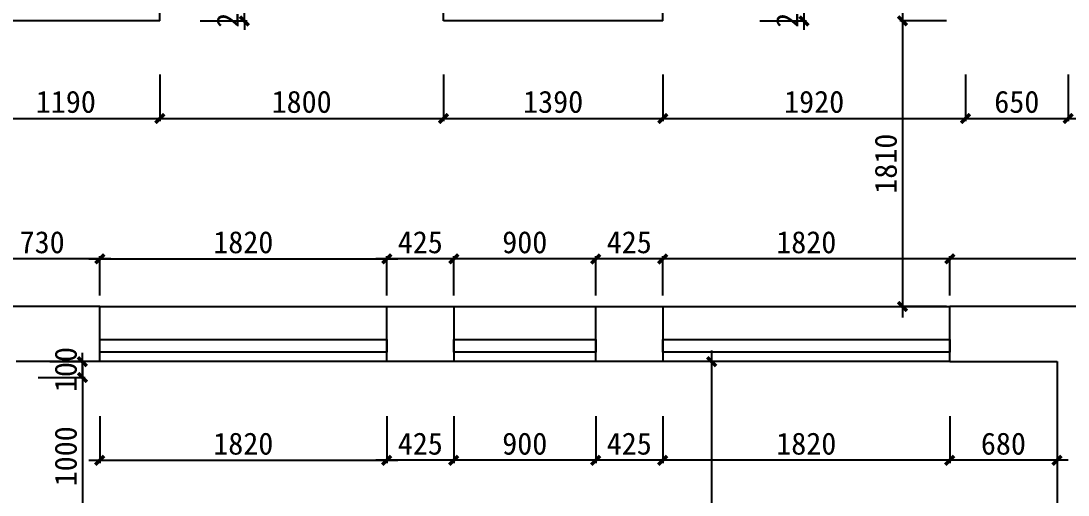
# Model space of a CAD drawing. Header units: millimetres. Extents: x 561810 to 956823, y -438984 to -391712.
# Drawn here: x 627831 to 634470, y -405748 to -402743 of the extents above; entities that cross this region are included whole.
import ezdxf

# ---------------------------------------------------------------- set-up
doc = ezdxf.new("R2010")
doc.units = ezdxf.units.MM
doc.header["$LTSCALE"] = 10
doc.header["$MEASUREMENT"] = 0
doc.layers.get('0').update_dxf_attribs({"linetype": 'CONTINUOUS'})
doc.layers.get('DEFPOINTS').update_dxf_attribs({"color": 1, "linetype": 'CONTINUOUS'})
doc.layers.add('WALL', color=7, linetype='CONTINUOUS')
doc.layers.add('WINDOW', color=4, linetype='CONTINUOUS')
doc.styles.add('施洛华标注样式', font='')
doc.styles.get('施洛华标注样式').set_extended_font_data('SimSun')
doc.dimstyles.new('外标尺寸', dxfattribs={"dimscale": 70, "dimtxt": 3, "dimasz": 0.8, "dimexe": 0.25, "dimexo": 1, "dimgap": 0.5, "dimtad": 1, "dimdec": 0, "dimtxsty": '施洛华标注样式', "dimblk": 'ARCHTICK', "dimcen": 1.5, "dimdle": 1, "dimclrd": 250, "dimclre": 250, "dimclrt": 62, "dimadec": 0, "dimazin": 0, "dimtfac": 1, "dimtdec": 0, "dimtix": 1, "dimtmove": 1, "dimatfit": 3, "dimldrblk": 'ARCHTICK', "dimfxl": 0, "dimarcsym": 0})

# ---------------------------------------------------------------- blocks, each defined once
blk = doc.blocks.new('_ARCHTICK')
at = {"color": 0, "linetype": 'ByBlock', "const_width": 0.4}
blk.add_lwpolyline([(-0.5, -0.5), (0.5, 0.5)], dxfattribs=at)
blk = doc.blocks.new('*D523')
at = {"color": 250, "lineweight": -2}
for p, q in [((633420.6, -402022.8), (633420.6, -402812.8)), ((633700.6, -402092.8), (633403.1, -402092.8)), ((633700.6, -402742.8), (633403.1, -402742.8))]:
    blk.add_line(p, q, dxfattribs=at)
at = {"layer": 'DEFPOINTS', "color": 0}
for p in [(633820.6, -402092.8), (633420.6, -402742.8), (633820.6, -402742.8)]:
    blk.add_point(p, dxfattribs=at)
at = {"color": 250, "lineweight": -2, "xscale": 56, "yscale": 56, "zscale": 56}
for p, rotation in [((633420.6, -402092.8), 90), ((633420.6, -402742.8), 270)]:
    blk.add_blockref('_ARCHTICK', p, dxfattribs=dict(at, rotation=rotation))
at = {"color": 62, "insert": (633315.6, -402417.8), "char_height": 140, "attachment_point": 5, "rotation": 90, "style": '施洛华标注样式'}
blk.add_mtext('650', dxfattribs=at)
blk = doc.blocks.new('*D524')
at = {"color": 250, "lineweight": -2}
for p, q in [((633420.6, -402672.8), (633420.6, -404622.8)), ((633700.6, -402742.8), (633403.1, -402742.8)), ((633700.6, -404552.8), (633403.1, -404552.8))]:
    blk.add_line(p, q, dxfattribs=at)
at = {"layer": 'DEFPOINTS', "color": 0}
for p in [(633820.6, -402742.8), (633420.6, -404552.8), (633820.6, -404552.8)]:
    blk.add_point(p, dxfattribs=at)
at = {"color": 250, "lineweight": -2, "xscale": 56, "yscale": 56, "zscale": 56}
for p, rotation in [((633420.6, -402742.8), 90), ((633420.6, -404552.8), 270)]:
    blk.add_blockref('_ARCHTICK', p, dxfattribs=dict(at, rotation=rotation))
at = {"color": 62, "insert": (633315.6, -403647.8), "char_height": 140, "attachment_point": 5, "rotation": 90, "style": '施洛华标注样式'}
blk.add_mtext('1810', dxfattribs=at)
blk = doc.blocks.new('*D547')
at = {"color": 250, "lineweight": -2}
for p, q in [((632515.5, -402542.8), (632813, -402542.8)), ((632795.5, -402542.8), (632795.5, -402486.8)), ((632795.5, -402542.8), (632795.5, -402742.8)), ((632515.5, -402742.8), (632813, -402742.8)), ((632795.5, -402742.8), (632795.5, -402798.8))]:
    blk.add_line(p, q, dxfattribs=at)
at = {"layer": 'DEFPOINTS', "color": 0}
for p in [(631900.6, -402542.8), (631900.6, -402742.8), (632795.5, -402742.8)]:
    blk.add_point(p, dxfattribs=at)
at = {"color": 250, "lineweight": -2, "xscale": 56, "yscale": 56, "zscale": 56}
for p, rotation in [((632795.5, -402542.8), 270), ((632795.5, -402742.8), 90)]:
    blk.add_blockref('_ARCHTICK', p, dxfattribs=dict(at, rotation=rotation))
at = {"color": 62, "insert": (632690.5, -402642.8), "char_height": 140, "attachment_point": 5, "rotation": 90, "style": '施洛华标注样式'}
blk.add_mtext('200', dxfattribs=at)
blk = doc.blocks.new('*D551')
at = {"color": 250, "lineweight": -2}
for p, q in [((627520.5, -403081.3), (627520.5, -403378.8)), ((628711, -403081.3), (628711, -403378.8)), ((627450.5, -403361.3), (628781, -403361.3))]:
    blk.add_line(p, q, dxfattribs=at)
at = {"layer": 'DEFPOINTS', "color": 0}
for p in [(627520.5, -402742.8), (628711, -402742.8), (628711, -403361.3)]:
    blk.add_point(p, dxfattribs=at)
at = {"color": 250, "lineweight": -2, "xscale": 56, "yscale": 56, "zscale": 56, "rotation": 180}
blk.add_blockref('_ARCHTICK', (627520.5, -403361.3), dxfattribs=at)
at = {"color": 250, "lineweight": -2, "xscale": 56, "yscale": 56, "zscale": 56}
blk.add_blockref('_ARCHTICK', (628711, -403361.3), dxfattribs=at)
at = {"color": 62, "insert": (628115.7, -403256.3), "char_height": 140, "attachment_point": 5, "style": '施洛华标注样式'}
blk.add_mtext('1190', dxfattribs=at)
blk = doc.blocks.new('*D552')
at = {"color": 250, "lineweight": -2}
for p, q in [((628711, -403081.3), (628711, -403378.8)), ((630510.8, -403081.3), (630510.8, -403378.8)), ((628641, -403361.3), (630580.8, -403361.3))]:
    blk.add_line(p, q, dxfattribs=at)
at = {"layer": 'DEFPOINTS', "color": 0}
for p in [(628711, -402742.8), (630510.8, -402742.8), (630510.8, -403361.3)]:
    blk.add_point(p, dxfattribs=at)
at = {"color": 250, "lineweight": -2, "xscale": 56, "yscale": 56, "zscale": 56, "rotation": 180}
blk.add_blockref('_ARCHTICK', (628711, -403361.3), dxfattribs=at)
at = {"color": 250, "lineweight": -2, "xscale": 56, "yscale": 56, "zscale": 56}
blk.add_blockref('_ARCHTICK', (630510.8, -403361.3), dxfattribs=at)
at = {"color": 62, "insert": (629610.9, -403256.3), "char_height": 140, "attachment_point": 5, "style": '施洛华标注样式'}
blk.add_mtext('1800', dxfattribs=at)
blk = doc.blocks.new('*D553')
at = {"color": 250, "lineweight": -2}
for p, q in [((630510.8, -403081.3), (630510.8, -403378.8)), ((631900.6, -403081.3), (631900.6, -403378.8)), ((630440.8, -403361.3), (631970.6, -403361.3))]:
    blk.add_line(p, q, dxfattribs=at)
at = {"layer": 'DEFPOINTS', "color": 0}
for p in [(630510.8, -402742.8), (631900.6, -402742.8), (631900.6, -403361.3)]:
    blk.add_point(p, dxfattribs=at)
at = {"color": 250, "lineweight": -2, "xscale": 56, "yscale": 56, "zscale": 56, "rotation": 180}
blk.add_blockref('_ARCHTICK', (630510.8, -403361.3), dxfattribs=at)
at = {"color": 250, "lineweight": -2, "xscale": 56, "yscale": 56, "zscale": 56}
blk.add_blockref('_ARCHTICK', (631900.6, -403361.3), dxfattribs=at)
at = {"color": 62, "insert": (631205.7, -403256.3), "char_height": 140, "attachment_point": 5, "style": '施洛华标注样式'}
blk.add_mtext('1390', dxfattribs=at)
blk = doc.blocks.new('*D554')
at = {"color": 250, "lineweight": -2}
for p, q in [((631900.6, -403081.3), (631900.6, -403378.8)), ((633820.6, -403081.3), (633820.6, -403378.8)), ((631830.6, -403361.3), (633890.6, -403361.3))]:
    blk.add_line(p, q, dxfattribs=at)
at = {"layer": 'DEFPOINTS', "color": 0}
for p in [(631900.6, -402742.8), (633820.6, -402742.8), (633820.6, -403361.3)]:
    blk.add_point(p, dxfattribs=at)
at = {"color": 250, "lineweight": -2, "xscale": 56, "yscale": 56, "zscale": 56, "rotation": 180}
blk.add_blockref('_ARCHTICK', (631900.6, -403361.3), dxfattribs=at)
at = {"color": 250, "lineweight": -2, "xscale": 56, "yscale": 56, "zscale": 56}
blk.add_blockref('_ARCHTICK', (633820.6, -403361.3), dxfattribs=at)
at = {"color": 62, "insert": (632860.6, -403256.3), "char_height": 140, "attachment_point": 5, "style": '施洛华标注样式'}
blk.add_mtext('1920', dxfattribs=at)
blk = doc.blocks.new('*D555')
at = {"color": 250, "lineweight": -2}
for p, q in [((633820.6, -403081.3), (633820.6, -403378.8)), ((634470.5, -403081.3), (634470.5, -403378.8)), ((633750.6, -403361.3), (634540.5, -403361.3))]:
    blk.add_line(p, q, dxfattribs=at)
at = {"layer": 'DEFPOINTS', "color": 0}
for p in [(633820.6, -402742.8), (634470.5, -402742.8), (634470.5, -403361.3)]:
    blk.add_point(p, dxfattribs=at)
at = {"color": 250, "lineweight": -2, "xscale": 56, "yscale": 56, "zscale": 56, "rotation": 180}
blk.add_blockref('_ARCHTICK', (633820.6, -403361.3), dxfattribs=at)
at = {"color": 250, "lineweight": -2, "xscale": 56, "yscale": 56, "zscale": 56}
blk.add_blockref('_ARCHTICK', (634470.5, -403361.3), dxfattribs=at)
at = {"color": 62, "insert": (634145.5, -403256.3), "char_height": 140, "attachment_point": 5, "style": '施洛华标注样式'}
blk.add_mtext('650', dxfattribs=at)
blk = doc.blocks.new('*D556')
at = {"color": 250, "lineweight": -2}
for p, q in [((634470.5, -403081.3), (634470.5, -403378.8)), ((638860.5, -403081.3), (638860.5, -403378.8)), ((634400.5, -403361.3), (638930.5, -403361.3))]:
    blk.add_line(p, q, dxfattribs=at)
at = {"layer": 'DEFPOINTS', "color": 0}
for p in [(634470.5, -402742.8), (638860.5, -402742.8), (638860.5, -403361.3)]:
    blk.add_point(p, dxfattribs=at)
at = {"color": 250, "lineweight": -2, "xscale": 56, "yscale": 56, "zscale": 56, "rotation": 180}
blk.add_blockref('_ARCHTICK', (634470.5, -403361.3), dxfattribs=at)
at = {"color": 250, "lineweight": -2, "xscale": 56, "yscale": 56, "zscale": 56}
blk.add_blockref('_ARCHTICK', (638860.5, -403361.3), dxfattribs=at)
at = {"color": 62, "insert": (636665.5, -403256.3), "char_height": 140, "attachment_point": 5, "style": '施洛华标注样式'}
blk.add_mtext('4390', dxfattribs=at)
blk = doc.blocks.new('*D565')
at = {"color": 250, "lineweight": -2}
for p, q in [((628968.2, -402542.8), (629265.7, -402542.8)), ((629248.2, -402542.8), (629248.2, -402486.8)), ((629248.2, -402742.8), (629248.2, -402542.8)), ((628968.2, -402742.8), (629265.7, -402742.8)), ((629248.2, -402742.8), (629248.2, -402798.8))]:
    blk.add_line(p, q, dxfattribs=at)
at = {"layer": 'DEFPOINTS', "color": 0}
for p in [(628711, -402542.8), (629248.2, -402542.8), (628711, -402742.8)]:
    blk.add_point(p, dxfattribs=at)
at = {"color": 250, "lineweight": -2, "xscale": 56, "yscale": 56, "zscale": 56}
for p, rotation in [((629248.2, -402542.8), 270), ((629248.2, -402742.8), 90)]:
    blk.add_blockref('_ARCHTICK', p, dxfattribs=dict(at, rotation=rotation))
at = {"color": 62, "insert": (629143.2, -402642.8), "char_height": 140, "attachment_point": 5, "rotation": 90, "style": '施洛华标注样式'}
blk.add_mtext('200', dxfattribs=at)
blk = doc.blocks.new('*D607')
at = {"color": 250, "lineweight": -2}
for p, q in [((635835.5, -404251.5), (633650.6, -404251.5)), ((633720.6, -404482.8), (633720.6, -404234)), ((635765.5, -404482.8), (635765.5, -404234))]:
    blk.add_line(p, q, dxfattribs=at)
at = {"layer": 'DEFPOINTS', "color": 0}
for p in [(633720.6, -404251.5), (633720.6, -404552.8), (635765.5, -404552.8)]:
    blk.add_point(p, dxfattribs=at)
at = {"color": 250, "lineweight": -2, "xscale": 56, "yscale": 56, "zscale": 56, "rotation": 180}
blk.add_blockref('_ARCHTICK', (633720.6, -404251.5), dxfattribs=at)
at = {"color": 250, "lineweight": -2, "xscale": 56, "yscale": 56, "zscale": 56}
blk.add_blockref('_ARCHTICK', (635765.5, -404251.5), dxfattribs=at)
at = {"color": 62, "insert": (634743, -404146.5), "char_height": 140, "attachment_point": 5, "style": '施洛华标注样式'}
blk.add_mtext('2045', dxfattribs=at)
blk = doc.blocks.new('*D608')
at = {"color": 250, "lineweight": -2}
for p, q in [((633790.6, -404251.5), (631830.6, -404251.5)), ((631900.6, -404482.8), (631900.6, -404234)), ((633720.6, -404482.8), (633720.6, -404234))]:
    blk.add_line(p, q, dxfattribs=at)
at = {"layer": 'DEFPOINTS', "color": 0}
for p in [(631900.6, -404251.5), (631900.6, -404552.8), (633720.6, -404552.8)]:
    blk.add_point(p, dxfattribs=at)
at = {"color": 250, "lineweight": -2, "xscale": 56, "yscale": 56, "zscale": 56, "rotation": 180}
blk.add_blockref('_ARCHTICK', (631900.6, -404251.5), dxfattribs=at)
at = {"color": 250, "lineweight": -2, "xscale": 56, "yscale": 56, "zscale": 56}
blk.add_blockref('_ARCHTICK', (633720.6, -404251.5), dxfattribs=at)
at = {"color": 62, "insert": (632810.6, -404146.5), "char_height": 140, "attachment_point": 5, "style": '施洛华标注样式'}
blk.add_mtext('1820', dxfattribs=at)
blk = doc.blocks.new('*D609')
at = {"color": 250, "lineweight": -2}
for p, q in [((631970.6, -404251.5), (631405.7, -404251.5)), ((631475.7, -404482.8), (631475.7, -404234)), ((631900.6, -404482.8), (631900.6, -404234))]:
    blk.add_line(p, q, dxfattribs=at)
at = {"layer": 'DEFPOINTS', "color": 0}
for p in [(631475.7, -404251.5), (631475.7, -404552.8), (631900.6, -404552.8)]:
    blk.add_point(p, dxfattribs=at)
at = {"color": 250, "lineweight": -2, "xscale": 56, "yscale": 56, "zscale": 56, "rotation": 180}
blk.add_blockref('_ARCHTICK', (631475.7, -404251.5), dxfattribs=at)
at = {"color": 250, "lineweight": -2, "xscale": 56, "yscale": 56, "zscale": 56}
blk.add_blockref('_ARCHTICK', (631900.6, -404251.5), dxfattribs=at)
at = {"color": 62, "insert": (631688.2, -404146.5), "char_height": 140, "attachment_point": 5, "style": '施洛华标注样式'}
blk.add_mtext('425', dxfattribs=at)
blk = doc.blocks.new('*D610')
at = {"color": 250, "lineweight": -2}
for p, q in [((631545.7, -404251.5), (630505.7, -404251.5)), ((630575.7, -404482.8), (630575.7, -404234)), ((631475.7, -404482.8), (631475.7, -404234))]:
    blk.add_line(p, q, dxfattribs=at)
at = {"layer": 'DEFPOINTS', "color": 0}
for p in [(630575.7, -404251.5), (630575.7, -404552.8), (631475.7, -404552.8)]:
    blk.add_point(p, dxfattribs=at)
at = {"color": 250, "lineweight": -2, "xscale": 56, "yscale": 56, "zscale": 56, "rotation": 180}
blk.add_blockref('_ARCHTICK', (630575.7, -404251.5), dxfattribs=at)
at = {"color": 250, "lineweight": -2, "xscale": 56, "yscale": 56, "zscale": 56}
blk.add_blockref('_ARCHTICK', (631475.7, -404251.5), dxfattribs=at)
at = {"color": 62, "insert": (631025.7, -404146.5), "char_height": 140, "attachment_point": 5, "style": '施洛华标注样式'}
blk.add_mtext('900', dxfattribs=at)
blk = doc.blocks.new('*D611')
at = {"color": 250, "lineweight": -2}
for p, q in [((630645.7, -404251.5), (630080.8, -404251.5)), ((630150.8, -404482.8), (630150.8, -404234)), ((630575.7, -404482.8), (630575.7, -404234))]:
    blk.add_line(p, q, dxfattribs=at)
at = {"layer": 'DEFPOINTS', "color": 0}
for p in [(630150.8, -404251.5), (630150.8, -404552.8), (630575.7, -404552.8)]:
    blk.add_point(p, dxfattribs=at)
at = {"color": 250, "lineweight": -2, "xscale": 56, "yscale": 56, "zscale": 56, "rotation": 180}
blk.add_blockref('_ARCHTICK', (630150.8, -404251.5), dxfattribs=at)
at = {"color": 250, "lineweight": -2, "xscale": 56, "yscale": 56, "zscale": 56}
blk.add_blockref('_ARCHTICK', (630575.7, -404251.5), dxfattribs=at)
at = {"color": 62, "insert": (630363.3, -404146.5), "char_height": 140, "attachment_point": 5, "style": '施洛华标注样式'}
blk.add_mtext('425', dxfattribs=at)
blk = doc.blocks.new('*D612')
at = {"color": 250, "lineweight": -2}
for p, q in [((628400.9, -404251.5), (627530.5, -404251.5)), ((627600.5, -404482.8), (627600.5, -404234)), ((628330.9, -404482.8), (628330.9, -404234))]:
    blk.add_line(p, q, dxfattribs=at)
at = {"layer": 'DEFPOINTS', "color": 0}
for p in [(627600.5, -404251.5), (627600.5, -404552.8), (628330.9, -404552.8)]:
    blk.add_point(p, dxfattribs=at)
at = {"color": 250, "lineweight": -2, "xscale": 56, "yscale": 56, "zscale": 56, "rotation": 180}
blk.add_blockref('_ARCHTICK', (627600.5, -404251.5), dxfattribs=at)
at = {"color": 250, "lineweight": -2, "xscale": 56, "yscale": 56, "zscale": 56}
blk.add_blockref('_ARCHTICK', (628330.9, -404251.5), dxfattribs=at)
at = {"color": 62, "insert": (627965.7, -404146.5), "char_height": 140, "attachment_point": 5, "style": '施洛华标注样式'}
blk.add_mtext('730', dxfattribs=at)
blk = doc.blocks.new('*D681')
at = {"color": 250, "lineweight": -2}
for p, q in [((628220.9, -404902.8), (628220.9, -404846.8)), ((628014.8, -404902.8), (628238.4, -404902.8)), ((628220.9, -405002.8), (628220.9, -404902.8)), ((627940.9, -405002.8), (628238.4, -405002.8)), ((628220.9, -405002.8), (628220.9, -405058.8))]:
    blk.add_line(p, q, dxfattribs=at)
at = {"layer": 'DEFPOINTS', "color": 0}
for p in [(627944.8, -404902.8), (628220.9, -404902.8), (627800.5, -405002.8)]:
    blk.add_point(p, dxfattribs=at)
at = {"color": 250, "lineweight": -2, "xscale": 56, "yscale": 56, "zscale": 56}
for p, rotation in [((628220.9, -404902.8), 270), ((628220.9, -405002.8), 90)]:
    blk.add_blockref('_ARCHTICK', p, dxfattribs=dict(at, rotation=rotation))
at = {"color": 62, "insert": (628115.9, -404952.8), "char_height": 140, "attachment_point": 5, "rotation": 90, "style": '施洛华标注样式'}
blk.add_mtext('100', dxfattribs=at)
blk = doc.blocks.new('*D682')
at = {"color": 250, "lineweight": -2}
for p, q in [((628220.9, -404932.8), (628220.9, -406072.8)), ((627940.9, -405002.8), (628238.4, -405002.8)), ((627940.9, -406002.8), (628238.4, -406002.8))]:
    blk.add_line(p, q, dxfattribs=at)
at = {"layer": 'DEFPOINTS', "color": 0}
for p in [(627800.5, -405002.8), (627720.5, -406002.8), (628220.9, -406002.8)]:
    blk.add_point(p, dxfattribs=at)
at = {"color": 250, "lineweight": -2, "xscale": 56, "yscale": 56, "zscale": 56}
for p, rotation in [((628220.9, -405002.8), 90), ((628220.9, -406002.8), 270)]:
    blk.add_blockref('_ARCHTICK', p, dxfattribs=dict(at, rotation=rotation))
at = {"color": 62, "insert": (628115.9, -405502.8), "char_height": 140, "attachment_point": 5, "rotation": 90, "style": '施洛华标注样式'}
blk.add_mtext('1000', dxfattribs=at)
blk = doc.blocks.new('*D685')
at = {"color": 250, "lineweight": -2}
for p, q in [((633720.6, -405248.3), (633720.6, -405545.8)), ((634400.5, -405248.3), (634400.5, -405545.8)), ((634470.5, -405528.3), (633650.6, -405528.3))]:
    blk.add_line(p, q, dxfattribs=at)
at = {"layer": 'DEFPOINTS', "color": 0}
for p in [(633720.6, -404902.8), (634400.5, -404902.8), (633720.6, -405528.3)]:
    blk.add_point(p, dxfattribs=at)
at = {"color": 250, "lineweight": -2, "xscale": 56, "yscale": 56, "zscale": 56, "rotation": 180}
blk.add_blockref('_ARCHTICK', (633720.6, -405528.3), dxfattribs=at)
at = {"color": 250, "lineweight": -2, "xscale": 56, "yscale": 56, "zscale": 56}
blk.add_blockref('_ARCHTICK', (634400.5, -405528.3), dxfattribs=at)
at = {"color": 62, "insert": (634060.5, -405423.3), "char_height": 140, "attachment_point": 5, "style": '施洛华标注样式'}
blk.add_mtext('680', dxfattribs=at)
blk = doc.blocks.new('*D686')
at = {"color": 250, "lineweight": -2}
for p, q in [((631900.6, -405248.3), (631900.6, -405545.8)), ((633720.6, -405248.3), (633720.6, -405545.8)), ((633790.6, -405528.3), (631830.6, -405528.3))]:
    blk.add_line(p, q, dxfattribs=at)
at = {"layer": 'DEFPOINTS', "color": 0}
for p in [(631900.6, -404902.8), (633720.6, -404902.8), (631900.6, -405528.3)]:
    blk.add_point(p, dxfattribs=at)
at = {"color": 250, "lineweight": -2, "xscale": 56, "yscale": 56, "zscale": 56, "rotation": 180}
blk.add_blockref('_ARCHTICK', (631900.6, -405528.3), dxfattribs=at)
at = {"color": 250, "lineweight": -2, "xscale": 56, "yscale": 56, "zscale": 56}
blk.add_blockref('_ARCHTICK', (633720.6, -405528.3), dxfattribs=at)
at = {"color": 62, "insert": (632810.6, -405423.3), "char_height": 140, "attachment_point": 5, "style": '施洛华标注样式'}
blk.add_mtext('1820', dxfattribs=at)
blk = doc.blocks.new('*D687')
at = {"color": 250, "lineweight": -2}
for p, q in [((631475.7, -405248.3), (631475.7, -405545.8)), ((631900.6, -405248.3), (631900.6, -405545.8)), ((631970.6, -405528.3), (631405.7, -405528.3))]:
    blk.add_line(p, q, dxfattribs=at)
at = {"layer": 'DEFPOINTS', "color": 0}
for p in [(631475.7, -404902.8), (631900.6, -404902.8), (631475.7, -405528.3)]:
    blk.add_point(p, dxfattribs=at)
at = {"color": 250, "lineweight": -2, "xscale": 56, "yscale": 56, "zscale": 56, "rotation": 180}
blk.add_blockref('_ARCHTICK', (631475.7, -405528.3), dxfattribs=at)
at = {"color": 250, "lineweight": -2, "xscale": 56, "yscale": 56, "zscale": 56}
blk.add_blockref('_ARCHTICK', (631900.6, -405528.3), dxfattribs=at)
at = {"color": 62, "insert": (631688.2, -405423.3), "char_height": 140, "attachment_point": 5, "style": '施洛华标注样式'}
blk.add_mtext('425', dxfattribs=at)
blk = doc.blocks.new('*D688')
at = {"color": 250, "lineweight": -2}
for p, q in [((630575.7, -405248.3), (630575.7, -405545.8)), ((631475.7, -405248.3), (631475.7, -405545.8)), ((631545.7, -405528.3), (630505.7, -405528.3))]:
    blk.add_line(p, q, dxfattribs=at)
at = {"layer": 'DEFPOINTS', "color": 0}
for p in [(630575.7, -404902.8), (631475.7, -404902.8), (630575.7, -405528.3)]:
    blk.add_point(p, dxfattribs=at)
at = {"color": 250, "lineweight": -2, "xscale": 56, "yscale": 56, "zscale": 56, "rotation": 180}
blk.add_blockref('_ARCHTICK', (630575.7, -405528.3), dxfattribs=at)
at = {"color": 250, "lineweight": -2, "xscale": 56, "yscale": 56, "zscale": 56}
blk.add_blockref('_ARCHTICK', (631475.7, -405528.3), dxfattribs=at)
at = {"color": 62, "insert": (631025.7, -405423.3), "char_height": 140, "attachment_point": 5, "style": '施洛华标注样式'}
blk.add_mtext('900', dxfattribs=at)
blk = doc.blocks.new('*D689')
at = {"color": 250, "lineweight": -2}
for p, q in [((630150.8, -405248.3), (630150.8, -405545.8)), ((630575.7, -405248.3), (630575.7, -405545.8)), ((630645.7, -405528.3), (630080.8, -405528.3))]:
    blk.add_line(p, q, dxfattribs=at)
at = {"layer": 'DEFPOINTS', "color": 0}
for p in [(630150.8, -404902.8), (630575.7, -404902.8), (630150.8, -405528.3)]:
    blk.add_point(p, dxfattribs=at)
at = {"color": 250, "lineweight": -2, "xscale": 56, "yscale": 56, "zscale": 56, "rotation": 180}
blk.add_blockref('_ARCHTICK', (630150.8, -405528.3), dxfattribs=at)
at = {"color": 250, "lineweight": -2, "xscale": 56, "yscale": 56, "zscale": 56}
blk.add_blockref('_ARCHTICK', (630575.7, -405528.3), dxfattribs=at)
at = {"color": 62, "insert": (630363.3, -405423.3), "char_height": 140, "attachment_point": 5, "style": '施洛华标注样式'}
blk.add_mtext('425', dxfattribs=at)
blk = doc.blocks.new('*D715')
at = {"color": 250, "lineweight": -2}
for p, q in [((632209.9, -404832.8), (632209.9, -409072.8)), ((632209.9, -404902.8), (632227.4, -404902.8)), ((632209.9, -409002.8), (632227.4, -409002.8))]:
    blk.add_line(p, q, dxfattribs=at)
at = {"layer": 'DEFPOINTS', "color": 0}
for p in [(632171.9, -404902.8), (632171.9, -409002.8), (632209.9, -409002.8)]:
    blk.add_point(p, dxfattribs=at)
at = {"color": 250, "lineweight": -2, "xscale": 56, "yscale": 56, "zscale": 56}
for p, rotation in [((632209.9, -404902.8), 90), ((632209.9, -409002.8), 270)]:
    blk.add_blockref('_ARCHTICK', p, dxfattribs=dict(at, rotation=rotation))
at = {"color": 62, "insert": (632104.9, -406952.8), "char_height": 140, "attachment_point": 5, "rotation": 90, "style": '施洛华标注样式'}
blk.add_mtext('4100', dxfattribs=at)
blk = doc.blocks.new('*D894')
at = {"color": 250, "lineweight": -2}
for p, q in [((628260.9, -404251.5), (630220.8, -404251.5)), ((628330.9, -404482.8), (628330.9, -404234)), ((630150.8, -404482.8), (630150.8, -404234))]:
    blk.add_line(p, q, dxfattribs=at)
at = {"layer": 'DEFPOINTS', "color": 0}
for p in [(630150.8, -404251.5), (628330.9, -404552.8), (630150.8, -404552.8)]:
    blk.add_point(p, dxfattribs=at)
at = {"color": 250, "lineweight": -2, "xscale": 56, "yscale": 56, "zscale": 56, "rotation": 180}
blk.add_blockref('_ARCHTICK', (628330.9, -404251.5), dxfattribs=at)
at = {"color": 250, "lineweight": -2, "xscale": 56, "yscale": 56, "zscale": 56}
blk.add_blockref('_ARCHTICK', (630150.8, -404251.5), dxfattribs=at)
at = {"color": 62, "insert": (629240.9, -404146.5), "char_height": 140, "attachment_point": 5, "style": '施洛华标注样式'}
blk.add_mtext('1820', dxfattribs=at)
blk = doc.blocks.new('*D895')
at = {"color": 250, "lineweight": -2}
for p, q in [((628330.9, -405248.3), (628330.9, -405545.8)), ((630150.8, -405248.3), (630150.8, -405545.8)), ((628260.9, -405528.3), (630220.8, -405528.3))]:
    blk.add_line(p, q, dxfattribs=at)
at = {"layer": 'DEFPOINTS', "color": 0}
for p in [(628330.9, -404902.8), (630150.8, -404902.8), (630150.8, -405528.3)]:
    blk.add_point(p, dxfattribs=at)
at = {"color": 250, "lineweight": -2, "xscale": 56, "yscale": 56, "zscale": 56, "rotation": 180}
blk.add_blockref('_ARCHTICK', (628330.9, -405528.3), dxfattribs=at)
at = {"color": 250, "lineweight": -2, "xscale": 56, "yscale": 56, "zscale": 56}
blk.add_blockref('_ARCHTICK', (630150.8, -405528.3), dxfattribs=at)
at = {"color": 62, "insert": (629240.9, -405423.3), "char_height": 140, "attachment_point": 5, "style": '施洛华标注样式'}
blk.add_mtext('1820', dxfattribs=at)

msp = doc.modelspace()

# ---------------------------------------------------------------- linework, layer by layer
at = {"color": 250}
for p, q in [((628330.9, -404552.8), (630150.8, -404552.8)), ((630575.7, -404552.8), (631475.7, -404552.8)), ((631900.6, -404552.8), (633720.6, -404552.8)), ((633720.6, -404902.8), (628330.9, -404902.8))]:
    msp.add_line(p, q, dxfattribs=at)
at = {"layer": 'WALL'}
for p, q in [((628711, -402742.8), (628711, -402542.8)), ((630510.8, -402742.8), (630510.8, -402542.8)), ((631900.6, -402742.8), (631900.6, -402542.8)), ((628711, -402742.8), (627520.5, -402742.8)), ((631900.6, -402742.8), (630510.8, -402742.8)), ((628330.9, -404552.8), (627600.5, -404552.8)), ((628330.9, -404902.8), (628330.9, -404552.8)), ((635765.5, -404552.8), (633720.6, -404552.8)), ((633720.6, -404902.8), (633720.6, -404552.8)), ((628330.9, -404902.8), (627800.5, -404902.8)), ((633720.6, -404902.8), (634400.5, -404902.8)), ((634400.5, -404902.8), (634400.5, -409002.8))]:
    msp.add_line(p, q, dxfattribs=at)
for points in [[(630150.8, -404552.8), (630575.7, -404552.8), (630575.7, -404902.8), (630150.8, -404902.8)], [(631475.7, -404552.8), (631900.6, -404552.8), (631900.6, -404902.8), (631475.7, -404902.8)]]:
    msp.add_lwpolyline(points, close=True, dxfattribs=at)
at = {"layer": 'WINDOW'}
for points in [[(628330.9, -404762.8), (630150.8, -404762.8), (630150.8, -404842.8), (628330.9, -404842.8)], [(630575.7, -404762.8), (631475.7, -404762.8), (631475.7, -404842.8), (630575.7, -404842.8)], [(631900.6, -404762.8), (633720.6, -404762.8), (633720.6, -404842.8), (631900.6, -404842.8)]]:
    msp.add_lwpolyline(points, close=True, dxfattribs=at)

# ---------------------------------------------------------------- dimensions: what is measured, and where the dimension line sits
at = {"color": 1}
for base, p1, p2, picture, middle in [((633420.6, -402742.8), (633820.6, -402092.8), (633820.6, -402742.8), '*D523', (633315.6, -402417.8)), ((629248.2, -402542.8), (628711, -402742.8), (628711, -402542.8), '*D565', (629143.2, -402642.8)), ((632795.5, -402742.8), (631900.6, -402542.8), (631900.6, -402742.8), '*D547', (632690.5, -402642.8)), ((633420.6, -404552.8), (633820.6, -402742.8), (633820.6, -404552.8), '*D524', (633315.6, -403647.8)), ((628220.9, -404902.8), (627800.5, -405002.8), (627944.8, -404902.8), '*D681', (628115.9, -404952.8)), ((632209.9, -409002.8), (632171.9, -404902.8), (632171.9, -409002.8), '*D715', (632104.9, -406952.8)), ((628220.9, -406002.8), (627800.5, -405002.8), (627720.5, -406002.8), '*D682', (628115.9, -405502.8))]:
    dim = msp.add_linear_dim(base=base, p1=p1, p2=p2, angle=90, dimstyle='外标尺寸', override={"dimtxt": 2}, dxfattribs=at)
    dim.commit()
    dim.dimension.update_dxf_attribs({"geometry": picture, "text_midpoint": middle})
for base, p1, p2, picture, middle in [((628710.9596, -403361.2723), (627520.4866, -402742.7551), (628710.9596, -402742.7551), '*D551', (628115.7231, -403256.2723)), ((630510.8, -403361.3), (628711, -402742.8), (630510.8, -402742.8), '*D552', (629610.9, -403256.3)), ((631900.6, -403361.3), (630510.8, -402742.8), (631900.6, -402742.8), '*D553', (631205.7, -403256.3)), ((633820.6, -403361.3), (631900.6, -402742.8), (633820.6, -402742.8), '*D554', (632860.6, -403256.3)), ((634470.5, -403361.3), (633820.6, -402742.8), (634470.5, -402742.8), '*D555', (634145.5, -403256.3)), ((638860.5, -403361.3), (634470.5, -402742.8), (638860.5, -402742.8), '*D556', (636665.5, -403256.3)), ((627600.5, -404251.5), (628330.9, -404552.8), (627600.5, -404552.8), '*D612', (627965.7, -404146.5)), ((630150.8, -404251.5), (628330.9, -404552.8), (630150.8, -404552.8), '*D894', (629240.9, -404146.5)), ((630150.8, -404251.5), (630575.7, -404552.8), (630150.8, -404552.8), '*D611', (630363.3, -404146.5)), ((630575.7, -404251.5), (631475.7, -404552.8), (630575.7, -404552.8), '*D610', (631025.7, -404146.5)), ((631475.7, -404251.5), (631900.6, -404552.8), (631475.7, -404552.8), '*D609', (631688.2, -404146.5)), ((631900.6, -404251.5), (633720.6, -404552.8), (631900.6, -404552.8), '*D608', (632810.6, -404146.5)), ((633720.6, -404251.5), (635765.5, -404552.8), (633720.6, -404552.8), '*D607', (634743, -404146.5)), ((630150.8, -405528.3), (628330.9, -404902.8), (630150.8, -404902.8), '*D895', (629240.9, -405423.3)), ((630150.8, -405528.3), (630575.7, -404902.8), (630150.8, -404902.8), '*D689', (630363.3, -405423.3)), ((630575.7, -405528.3), (631475.7, -404902.8), (630575.7, -404902.8), '*D688', (631025.7, -405423.3)), ((631475.7, -405528.3), (631900.6, -404902.8), (631475.7, -404902.8), '*D687', (631688.2, -405423.3)), ((631900.6, -405528.3), (633720.6, -404902.8), (631900.6, -404902.8), '*D686', (632810.6, -405423.3)), ((633720.6, -405528.3), (634400.5, -404902.8), (633720.6, -404902.8), '*D685', (634060.5, -405423.3))]:
    dim = msp.add_linear_dim(base=base, p1=p1, p2=p2, dimstyle='外标尺寸', override={"dimtxt": 2}, dxfattribs=at)
    dim.commit()
    dim.dimension.update_dxf_attribs({"geometry": picture, "text_midpoint": middle})

doc.saveas('drawing.dxf')
